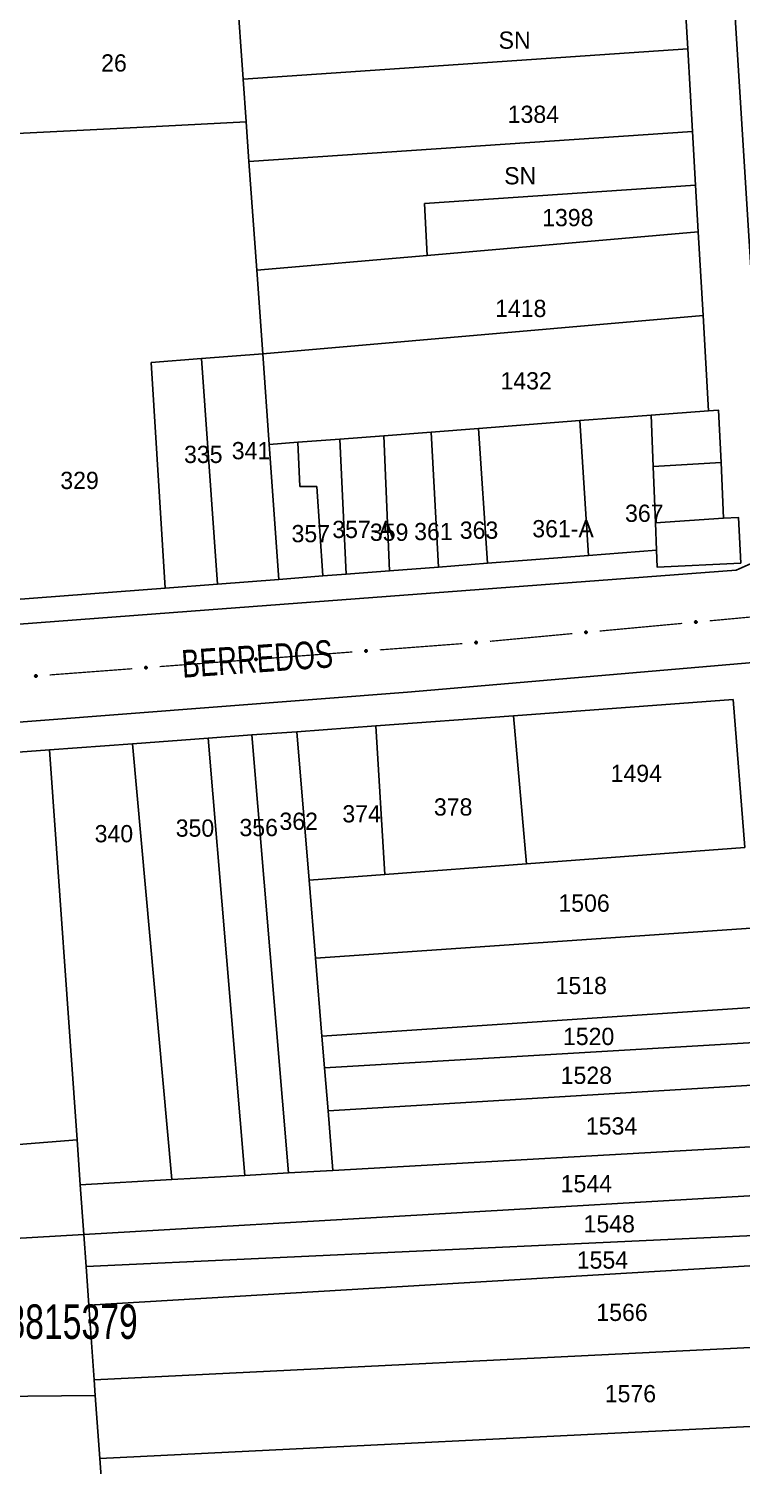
# Model space of a CAD drawing. Extents: x 201225 to 202591, y 4854937 to 4856079.
# Drawn here: x 201589.1 to 201692.4, y 4855421.5 to 4855629.6 of the extents above; entities that cross this region are included whole.
import ezdxf
from ezdxf.enums import TextEntityAlignment as Align

# ---------------------------------------------------------------- set-up
doc = ezdxf.new("R2010")
doc.units = 0
doc.header["$LTSCALE"] = 1.5
doc.header["$MEASUREMENT"] = 0
for name, color, linetype in [('CD_MALHA_LOTES', 7, 'CONTINUOUS'), ('CD_TXT_QUADRA', 2, 'CONTINUOUS'), ('RU-QUADRA', 210, 'CONTINUOUS'), ('SV-EIXO-RUA-PAV', 20, 'CONTINUOUS'), ('SV-RUA-PAVIM', 7, 'CONTINUOUS'), ('SV-TXT-RUA-PAV', 7, 'CONTINUOUS'), ('Th_NmrPort', 7, 'CONTINUOUS')]:
    doc.layers.add(name, color=color, linetype=linetype)
doc.styles.add('ARIAL', font='ARIAL.SHX')

msp = doc.modelspace()

# ---------------------------------------------------------------- linework, layer by layer
at = {"layer": 'CD_MALHA_LOTES', "linetype": 'Continuous', "flags": 128}
for points in [[(201683.89, 4855639.72), (201684.64, 4855626.75)], [(201620.18, 4855622.36), (201619.26, 4855635.33)], [(201620.18, 4855622.36), (201684.64, 4855626.75)], [(201684.64, 4855626.75), (201685.33, 4855614.76)], [(201620.63, 4855616.16), (201620.18, 4855622.36)], [(201604.77, 4855615.34), (201620.63, 4855616.16)], [(201621.04, 4855610.39), (201620.63, 4855616.16)], [(201604.77, 4855615.34), (201586.4, 4855614.4)], [(201621.04, 4855610.39), (201685.33, 4855614.76)], [(201685.33, 4855614.76), (201685.78, 4855606.98)], [(201622.17, 4855594.66), (201621.04, 4855610.39)], [(201646.5, 4855604.34), (201685.78, 4855606.98)], [(201685.78, 4855606.98), (201686.17, 4855600.2)], [(201646.85, 4855596.8), (201646.5, 4855604.34)], [(201686.17, 4855600.2), (201646.85, 4855596.8)], [(201686.17, 4855600.2), (201686.87, 4855588.1)], [(201622.17, 4855594.66), (201646.85, 4855596.8)], [(201623.03, 4855582.56), (201622.17, 4855594.66)], [(201623.03, 4855582.56), (201686.87, 4855588.1)], [(201686.87, 4855588.1), (201687.67, 4855574.29)], [(201606.86, 4855581.26), (201614.14, 4855581.85)], [(201608.87, 4855548.59), (201606.86, 4855581.26)], [(201614.14, 4855581.85), (201623.03, 4855582.56)], [(201616.5, 4855549.17), (201614.14, 4855581.85)], [(201623.98, 4855569.41), (201623.03, 4855582.56)], [(201687.67, 4855574.29), (201689.11, 4855574.36), (201689.48, 4855566.79)], [(201654.33, 4855571.73), (201669.01, 4855572.86)], [(201669.01, 4855572.86), (201679.33, 4855573.65)], [(201670.24, 4855553.32), (201669.01, 4855572.86)], [(201679.33, 4855573.65), (201687.67, 4855574.29)], [(201679.63, 4855566.2), (201679.33, 4855573.65)], [(201628.12, 4855569.72), (201634.22, 4855570.19)], [(201634.22, 4855570.19), (201640.6, 4855570.68)], [(201635.12, 4855550.61), (201634.22, 4855570.19)], [(201640.6, 4855570.68), (201647.47, 4855571.21)], [(201641.39, 4855551.09), (201640.6, 4855570.68)], [(201647.47, 4855571.21), (201654.33, 4855571.73)], [(201648.53, 4855551.64), (201647.47, 4855571.21)], [(201655.61, 4855552.19), (201654.33, 4855571.73)], [(201623.98, 4855569.41), (201628.12, 4855569.72)], [(201625.37, 4855549.86), (201623.98, 4855569.41)], [(201628.43, 4855563.3), (201628.12, 4855569.72)], [(201679.63, 4855566.2), (201689.48, 4855566.79)], [(201679.95, 4855558.05), (201679.63, 4855566.2)], [(201689.48, 4855566.79), (201689.85, 4855558.71)], [(201630.9, 4855563.3), (201628.43, 4855563.3)], [(201631.76, 4855550.35), (201630.9, 4855563.3)], [(201679.95, 4855558.05), (201689.85, 4855558.71)], [(201680.11, 4855554.08), (201679.95, 4855558.05)], [(201689.85, 4855558.71), (201692.02, 4855558.82)], [(201692.02, 4855558.82), (201692.33, 4855552.23)], [(201680.11, 4855554.08), (201670.24, 4855553.32)], [(201680.23, 4855551.62), (201680.11, 4855554.08)], [(201648.53, 4855551.64), (201641.39, 4855551.09)], [(201655.61, 4855552.19), (201648.53, 4855551.64)], [(201670.24, 4855553.32), (201655.61, 4855552.19)], [(201692.33, 4855552.23), (201680.23, 4855551.62)], [(201625.37, 4855549.86), (201616.5, 4855549.17)], [(201631.76, 4855550.35), (201625.37, 4855549.86)], [(201635.12, 4855550.61), (201631.76, 4855550.35)], [(201641.39, 4855551.09), (201635.12, 4855550.61)], [(201608.87, 4855548.59), (201586.63, 4855546.87)], [(201616.5, 4855549.17), (201608.87, 4855548.59)], [(201659.39, 4855530.1), (201691.21, 4855532.44)], [(201691.21, 4855532.44), (201692.92, 4855511.03)], [(201627.98, 4855527.79), (201639.42, 4855528.63)], [(201639.42, 4855528.63), (201659.39, 4855530.1)], [(201640.73, 4855507.08), (201639.42, 4855528.63)], [(201661.26, 4855508.64), (201659.39, 4855530.1)], [(201604.14, 4855526.03), (201615.13, 4855526.84)], [(201615.13, 4855526.84), (201621.47, 4855527.31)], [(201620.46, 4855463.5), (201615.13, 4855526.84)], [(201621.47, 4855527.31), (201627.98, 4855527.79)], [(201626.75, 4855463.85), (201621.47, 4855527.31)], [(201629.75, 4855506.25), (201627.98, 4855527.79)], [(201570.57, 4855523.56), (201592.12, 4855525.15)], [(201592.12, 4855525.15), (201604.14, 4855526.03)], [(201596.13, 4855468.67), (201592.12, 4855525.15)], [(201609.86, 4855462.9), (201604.14, 4855526.03)], [(201692.92, 4855511.03), (201661.26, 4855508.64)], [(201661.26, 4855508.64), (201640.73, 4855507.08)], [(201629.75, 4855506.25), (201640.73, 4855507.08)], [(201630.68, 4855494.98), (201629.75, 4855506.25)], [(201630.68, 4855494.98), (201693.85, 4855499.31)], [(201631.61, 4855483.69), (201630.68, 4855494.98)], [(201631.61, 4855483.69), (201694.76, 4855487.89)], [(201631.99, 4855479.08), (201631.61, 4855483.69)], [(201631.99, 4855479.08), (201695.16, 4855482.82)], [(201632.5, 4855472.87), (201631.99, 4855479.08)], [(201632.5, 4855472.87), (201695.65, 4855476.65)], [(201633.22, 4855464.22), (201632.5, 4855472.87)], [(201596.13, 4855468.67), (201574.82, 4855466.96)], [(201596.59, 4855462.15), (201596.13, 4855468.67)], [(201696.36, 4855467.78), (201633.22, 4855464.22)], [(201633.22, 4855464.22), (201626.75, 4855463.85)], [(201596.59, 4855462.15), (201609.86, 4855462.9)], [(201597.1, 4855454.93), (201596.59, 4855462.15)], [(201620.46, 4855463.5), (201609.86, 4855462.9)], [(201626.75, 4855463.85), (201620.46, 4855463.5)], [(201597.1, 4855454.93), (201696.92, 4855460.72)], [(201495.48, 4855449.04), (201597.1, 4855454.93)], [(201597.43, 4855450.31), (201597.1, 4855454.93)], [(201597.43, 4855450.31), (201697.38, 4855454.93)], [(201597.83, 4855444.68), (201597.43, 4855450.31)], [(201597.83, 4855444.68), (201697.72, 4855450.61)], [(201598.59, 4855433.86), (201597.83, 4855444.68)], [(201598.59, 4855433.86), (201698.66, 4855438.8)], [(201598.76, 4855431.6), (201598.59, 4855433.86)], [(201598.76, 4855431.6), (201496.35, 4855430.61)], [(201599.4, 4855422.47), (201598.76, 4855431.6)], [(201599.4, 4855422.47), (201699.57, 4855427.4)], [(201599.6, 4855419.82), (201599.4, 4855422.47)]]:
    msp.add_lwpolyline(points, dxfattribs=at)
at = {"layer": 'RU-QUADRA', "linetype": 'Continuous', "flags": 128}
for points in [[(201586.63, 4855546.87), (201608.87, 4855548.59), (201616.5, 4855549.17), (201625.37, 4855549.86), (201631.76, 4855550.35), (201635.12, 4855550.61), (201641.39, 4855551.09), (201648.53, 4855551.64), (201655.61, 4855552.19), (201670.24, 4855553.32), (201680.11, 4855554.08), (201680.23, 4855551.62), (201692.33, 4855552.23), (201692.02, 4855558.82), (201689.85, 4855558.71), (201689.48, 4855566.79), (201689.11, 4855574.36), (201687.67, 4855574.29), (201686.87, 4855588.1), (201686.17, 4855600.2), (201685.78, 4855606.98), (201685.33, 4855614.76), (201684.64, 4855626.75), (201683.89, 4855639.72)], [(201692.92, 4855511.03), (201691.21, 4855532.44), (201659.39, 4855530.1), (201639.42, 4855528.63), (201627.98, 4855527.79), (201621.47, 4855527.31), (201615.13, 4855526.84), (201604.14, 4855526.03), (201592.12, 4855525.15), (201570.57, 4855523.56)]]:
    msp.add_lwpolyline(points, dxfattribs=at)
at = {"layer": 'SV-EIXO-RUA-PAV', "const_width": 0.18}
for points in [[(201671.89, 4855542.37), (201683.84, 4855543.48)], [(201687.82, 4855543.85), (201699.77, 4855544.96)], [(201655.96, 4855540.88), (201667.91, 4855542)], [(201624.05, 4855538.43), (201636.02, 4855539.34)], [(201640.01, 4855539.64), (201651.97, 4855540.55)], [(201592.15, 4855536.01), (201604.11, 4855536.91)], [(201608.1, 4855537.22), (201620.07, 4855538.12)]]:
    msp.add_lwpolyline(points, dxfattribs=at)
at = {"layer": 'SV-EIXO-RUA-PAV'}
for points in [[(201685.68, 4855543.76), (201685.71, 4855543.8), (201685.74, 4855543.83), (201685.78, 4855543.84), (201685.81, 4855543.84), (201685.85, 4855543.84), (201685.88, 4855543.84), (201685.92, 4855543.82), (201685.96, 4855543.79), (201685.98, 4855543.75), (201686, 4855543.72), (201686, 4855543.68), (201686, 4855543.65), (201686, 4855543.61), (201685.98, 4855543.58), (201685.95, 4855543.54), (201685.91, 4855543.51), (201685.88, 4855543.5), (201685.84, 4855543.49), (201685.81, 4855543.49), (201685.77, 4855543.5), (201685.73, 4855543.52), (201685.7, 4855543.55), (201685.67, 4855543.58), (201685.66, 4855543.62), (201685.65, 4855543.65), (201685.65, 4855543.69), (201685.66, 4855543.72), (201685.68, 4855543.76)], [(201669.75, 4855542.28), (201669.78, 4855542.32), (201669.81, 4855542.34), (201669.85, 4855542.36), (201669.88, 4855542.36), (201669.91, 4855542.36), (201669.95, 4855542.35), (201669.99, 4855542.34), (201670.03, 4855542.31), (201670.05, 4855542.27), (201670.07, 4855542.24), (201670.07, 4855542.2), (201670.07, 4855542.17), (201670.06, 4855542.13), (201670.05, 4855542.09), (201670.01, 4855542.05), (201669.98, 4855542.03), (201669.95, 4855542.02), (201669.91, 4855542.01), (201669.88, 4855542.01), (201669.84, 4855542.02), (201669.8, 4855542.04), (201669.77, 4855542.07), (201669.74, 4855542.1), (201669.73, 4855542.13), (201669.72, 4855542.17), (201669.72, 4855542.2), (201669.73, 4855542.24), (201669.75, 4855542.28)], [(201637.86, 4855539.59), (201637.89, 4855539.62), (201637.93, 4855539.65), (201637.96, 4855539.66), (201638, 4855539.67), (201638.03, 4855539.67), (201638.07, 4855539.66), (201638.11, 4855539.64), (201638.14, 4855539.61), (201638.17, 4855539.57), (201638.18, 4855539.54), (201638.19, 4855539.5), (201638.19, 4855539.47), (201638.18, 4855539.43), (201638.16, 4855539.39), (201638.13, 4855539.36), (201638.09, 4855539.33), (201638.06, 4855539.32), (201638.02, 4855539.31), (201637.99, 4855539.31), (201637.95, 4855539.32), (201637.91, 4855539.34), (201637.88, 4855539.37), (201637.85, 4855539.41), (201637.84, 4855539.44), (201637.84, 4855539.48), (201637.84, 4855539.51), (201637.84, 4855539.55), (201637.86, 4855539.59)], [(201653.81, 4855540.8), (201653.85, 4855540.83), (201653.88, 4855540.86), (201653.91, 4855540.87), (201653.95, 4855540.88), (201653.98, 4855540.88), (201654.02, 4855540.87), (201654.06, 4855540.85), (201654.1, 4855540.82), (201654.12, 4855540.79), (201654.14, 4855540.75), (201654.14, 4855540.72), (201654.14, 4855540.68), (201654.13, 4855540.65), (201654.12, 4855540.61), (201654.08, 4855540.57), (201654.05, 4855540.55), (201654.02, 4855540.53), (201653.98, 4855540.53), (201653.94, 4855540.53), (201653.91, 4855540.53), (201653.87, 4855540.55), (201653.83, 4855540.58), (201653.81, 4855540.62), (201653.8, 4855540.65), (201653.79, 4855540.69), (201653.79, 4855540.72), (201653.8, 4855540.76), (201653.81, 4855540.8)], [(201605.95, 4855537.16), (201605.99, 4855537.2), (201606.02, 4855537.23), (201606.06, 4855537.24), (201606.09, 4855537.24), (201606.12, 4855537.24), (201606.16, 4855537.24), (201606.2, 4855537.22), (201606.24, 4855537.19), (201606.26, 4855537.15), (201606.27, 4855537.12), (201606.28, 4855537.08), (201606.28, 4855537.05), (201606.27, 4855537.01), (201606.25, 4855536.97), (201606.22, 4855536.94), (201606.19, 4855536.91), (201606.15, 4855536.9), (201606.12, 4855536.89), (201606.08, 4855536.89), (201606.04, 4855536.9), (201606.01, 4855536.92), (201605.97, 4855536.95), (201605.94, 4855536.99), (201605.93, 4855537.02), (201605.93, 4855537.06), (201605.93, 4855537.09), (201605.93, 4855537.13), (201605.95, 4855537.16)], [(201621.91, 4855538.37), (201621.94, 4855538.41), (201621.97, 4855538.44), (201622.01, 4855538.45), (201622.04, 4855538.46), (201622.08, 4855538.46), (201622.11, 4855538.45), (201622.15, 4855538.43), (201622.19, 4855538.4), (201622.21, 4855538.36), (201622.23, 4855538.33), (201622.23, 4855538.29), (201622.23, 4855538.26), (201622.22, 4855538.22), (201622.21, 4855538.18), (201622.17, 4855538.15), (201622.14, 4855538.12), (201622.11, 4855538.11), (201622.07, 4855538.1), (201622.03, 4855538.1), (201622, 4855538.11), (201621.96, 4855538.13), (201621.92, 4855538.16), (201621.9, 4855538.2), (201621.89, 4855538.23), (201621.88, 4855538.27), (201621.88, 4855538.3), (201621.89, 4855538.34), (201621.91, 4855538.37)], [(201590, 4855535.95), (201590.03, 4855535.99), (201590.07, 4855536.02), (201590.1, 4855536.03), (201590.14, 4855536.03), (201590.17, 4855536.03), (201590.21, 4855536.03), (201590.24, 4855536.01), (201590.28, 4855535.98), (201590.31, 4855535.94), (201590.32, 4855535.91), (201590.33, 4855535.87), (201590.33, 4855535.84), (201590.32, 4855535.8), (201590.3, 4855535.76), (201590.27, 4855535.72), (201590.23, 4855535.7), (201590.2, 4855535.69), (201590.16, 4855535.68), (201590.13, 4855535.68), (201590.09, 4855535.69), (201590.05, 4855535.71), (201590.02, 4855535.74), (201589.99, 4855535.78), (201589.98, 4855535.81), (201589.97, 4855535.84), (201589.97, 4855535.88), (201589.98, 4855535.92), (201590, 4855535.95)]]:
    msp.add_lwpolyline(points, close=True, dxfattribs=at)
for points in [[(201685.65, 4855543.69), (201685.98, 4855543.75)], [(201685.65, 4855543.65), (201686, 4855543.72)], [(201685.66, 4855543.72), (201685.96, 4855543.79)], [(201685.66, 4855543.71), (201685.97, 4855543.77)], [(201685.66, 4855543.67), (201685.99, 4855543.74)], [(201685.66, 4855543.63), (201686, 4855543.7)], [(201685.66, 4855543.62), (201686, 4855543.68)], [(201685.67, 4855543.74), (201685.94, 4855543.8)], [(201685.67, 4855543.6), (201686, 4855543.67)], [(201685.67, 4855543.58), (201686, 4855543.65)], [(201685.68, 4855543.76), (201685.92, 4855543.82)], [(201685.69, 4855543.78), (201685.89, 4855543.83)], [(201685.69, 4855543.57), (201686, 4855543.63)], [(201685.7, 4855543.55), (201686, 4855543.61)], [(201685.71, 4855543.8), (201685.88, 4855543.84)], [(201685.72, 4855543.54), (201685.98, 4855543.59)], [(201685.73, 4855543.82), (201685.86, 4855543.84)], [(201685.73, 4855543.52), (201685.98, 4855543.58)], [(201685.74, 4855543.83), (201685.85, 4855543.84)], [(201685.76, 4855543.51), (201685.95, 4855543.56)], [(201685.77, 4855543.5), (201685.95, 4855543.54)], [(201685.79, 4855543.5), (201685.92, 4855543.52)], [(201685.81, 4855543.49), (201685.91, 4855543.51)], [(201669.72, 4855542.2), (201670.05, 4855542.27)], [(201669.72, 4855542.19), (201670.05, 4855542.25)], [(201669.72, 4855542.17), (201670.07, 4855542.24)], [(201669.73, 4855542.24), (201670.03, 4855542.31)], [(201669.73, 4855542.22), (201670.03, 4855542.29)], [(201669.73, 4855542.15), (201670.07, 4855542.22)], [(201669.73, 4855542.13), (201670.07, 4855542.2)], [(201669.74, 4855542.26), (201670, 4855542.32)], [(201669.74, 4855542.12), (201670.07, 4855542.18)], [(201669.74, 4855542.1), (201670.07, 4855542.17)], [(201669.75, 4855542.28), (201669.99, 4855542.34)], [(201669.75, 4855542.08), (201670.06, 4855542.15)], [(201669.76, 4855542.3), (201669.96, 4855542.34)], [(201669.77, 4855542.07), (201670.06, 4855542.13)], [(201669.78, 4855542.32), (201669.95, 4855542.35)], [(201669.79, 4855542.05), (201670.05, 4855542.11)], [(201669.8, 4855542.33), (201669.92, 4855542.36)], [(201669.8, 4855542.04), (201670.05, 4855542.09)], [(201669.81, 4855542.34), (201669.91, 4855542.36)], [(201669.83, 4855542.03), (201670.02, 4855542.07)], [(201669.84, 4855542.02), (201670.01, 4855542.05)], [(201669.86, 4855542.01), (201669.99, 4855542.04)], [(201669.88, 4855542.01), (201669.98, 4855542.03)], [(201637.84, 4855539.55), (201638.14, 4855539.61)], [(201637.84, 4855539.53), (201638.15, 4855539.59)], [(201637.84, 4855539.51), (201638.17, 4855539.57)], [(201637.84, 4855539.5), (201638.17, 4855539.56)], [(201637.84, 4855539.48), (201638.18, 4855539.54)], [(201637.84, 4855539.46), (201638.18, 4855539.52)], [(201637.84, 4855539.44), (201638.19, 4855539.5)], [(201637.85, 4855539.57), (201638.12, 4855539.62)], [(201637.85, 4855539.42), (201638.19, 4855539.48)], [(201637.85, 4855539.41), (201638.19, 4855539.47)], [(201637.86, 4855539.59), (201638.11, 4855539.64)], [(201637.87, 4855539.39), (201638.18, 4855539.45)], [(201637.88, 4855539.61), (201638.08, 4855539.65)], [(201637.88, 4855539.37), (201638.18, 4855539.43)], [(201637.89, 4855539.62), (201638.07, 4855539.66)], [(201637.9, 4855539.36), (201638.17, 4855539.41)], [(201637.91, 4855539.64), (201638.04, 4855539.66)], [(201637.91, 4855539.34), (201638.16, 4855539.39)], [(201637.93, 4855539.65), (201638.03, 4855539.67)], [(201637.94, 4855539.33), (201638.14, 4855539.37)], [(201637.95, 4855539.32), (201638.13, 4855539.36)], [(201637.97, 4855539.32), (201638.1, 4855539.34)], [(201637.99, 4855539.31), (201638.09, 4855539.33)], [(201653.79, 4855540.72), (201654.12, 4855540.79)], [(201653.79, 4855540.7), (201654.12, 4855540.77)], [(201653.79, 4855540.69), (201654.14, 4855540.75)], [(201653.8, 4855540.76), (201654.1, 4855540.82)], [(201653.8, 4855540.74), (201654.1, 4855540.81)], [(201653.8, 4855540.67), (201654.14, 4855540.73)], [(201653.8, 4855540.65), (201654.14, 4855540.72)], [(201653.81, 4855540.8), (201654.06, 4855540.85)], [(201653.81, 4855540.77), (201654.07, 4855540.84)], [(201653.81, 4855540.63), (201654.14, 4855540.7)], [(201653.81, 4855540.62), (201654.14, 4855540.68)], [(201653.82, 4855540.6), (201654.13, 4855540.66)], [(201653.83, 4855540.82), (201654.03, 4855540.86)], [(201653.83, 4855540.58), (201654.13, 4855540.65)], [(201653.85, 4855540.83), (201654.02, 4855540.87)], [(201653.86, 4855540.85), (201653.99, 4855540.87)], [(201653.86, 4855540.57), (201654.12, 4855540.63)], [(201653.87, 4855540.55), (201654.12, 4855540.61)], [(201653.88, 4855540.86), (201653.98, 4855540.88)], [(201653.9, 4855540.55), (201654.09, 4855540.59)], [(201653.91, 4855540.53), (201654.08, 4855540.57)], [(201653.93, 4855540.53), (201654.06, 4855540.56)], [(201653.94, 4855540.53), (201654.05, 4855540.55)], [(201605.93, 4855537.13), (201606.24, 4855537.19)], [(201605.93, 4855537.09), (201606.26, 4855537.15)], [(201605.93, 4855537.07), (201606.26, 4855537.13)], [(201605.93, 4855537.06), (201606.27, 4855537.12)], [(201605.93, 4855537.04), (201606.28, 4855537.1)], [(201605.93, 4855537.02), (201606.28, 4855537.08)], [(201605.94, 4855537.11), (201606.24, 4855537.17)], [(201605.94, 4855537), (201606.28, 4855537.06)], [(201605.94, 4855536.99), (201606.28, 4855537.05)], [(201605.95, 4855537.16), (201606.2, 4855537.22)], [(201605.95, 4855537.14), (201606.21, 4855537.2)], [(201605.96, 4855536.97), (201606.27, 4855537.03)], [(201605.97, 4855537.18), (201606.17, 4855537.23)], [(201605.97, 4855536.95), (201606.27, 4855537.01)], [(201605.99, 4855537.2), (201606.16, 4855537.24)], [(201605.99, 4855536.94), (201606.26, 4855536.99)], [(201606.01, 4855537.22), (201606.13, 4855537.24)], [(201606.01, 4855536.92), (201606.25, 4855536.97)], [(201606.02, 4855537.23), (201606.12, 4855537.24)], [(201606.03, 4855536.91), (201606.23, 4855536.95)], [(201606.04, 4855536.9), (201606.22, 4855536.94)], [(201606.07, 4855536.9), (201606.2, 4855536.92)], [(201606.08, 4855536.89), (201606.19, 4855536.91)], [(201621.88, 4855538.3), (201622.21, 4855538.36)], [(201621.88, 4855538.27), (201622.23, 4855538.33)], [(201621.89, 4855538.34), (201622.19, 4855538.4)], [(201621.89, 4855538.32), (201622.2, 4855538.38)], [(201621.89, 4855538.28), (201622.22, 4855538.35)], [(201621.89, 4855538.25), (201622.23, 4855538.31)], [(201621.89, 4855538.23), (201622.23, 4855538.29)], [(201621.9, 4855538.35), (201622.17, 4855538.41)], [(201621.9, 4855538.21), (201622.23, 4855538.27)], [(201621.9, 4855538.2), (201622.23, 4855538.26)], [(201621.91, 4855538.37), (201622.15, 4855538.43)], [(201621.91, 4855538.18), (201622.22, 4855538.24)], [(201621.92, 4855538.16), (201622.22, 4855538.22)], [(201621.93, 4855538.39), (201622.13, 4855538.44)], [(201621.94, 4855538.41), (201622.11, 4855538.45)], [(201621.95, 4855538.15), (201622.21, 4855538.2)], [(201621.96, 4855538.43), (201622.09, 4855538.45)], [(201621.96, 4855538.13), (201622.21, 4855538.18)], [(201621.97, 4855538.44), (201622.08, 4855538.46)], [(201621.99, 4855538.12), (201622.18, 4855538.16)], [(201622, 4855538.11), (201622.17, 4855538.15)], [(201622.02, 4855538.11), (201622.15, 4855538.13)], [(201622.03, 4855538.1), (201622.14, 4855538.12)], [(201589.97, 4855535.88), (201590.31, 4855535.94)], [(201589.97, 4855535.84), (201590.32, 4855535.91)], [(201589.98, 4855535.92), (201590.28, 4855535.98)], [(201589.98, 4855535.9), (201590.29, 4855535.96)], [(201589.98, 4855535.86), (201590.31, 4855535.92)], [(201589.98, 4855535.83), (201590.32, 4855535.89)], [(201589.98, 4855535.81), (201590.33, 4855535.87)], [(201589.99, 4855535.93), (201590.26, 4855535.99)], [(201589.99, 4855535.79), (201590.32, 4855535.85)], [(201589.99, 4855535.78), (201590.33, 4855535.84)], [(201590, 4855535.95), (201590.24, 4855536.01)], [(201590.01, 4855535.76), (201590.32, 4855535.82)], [(201590.02, 4855535.97), (201590.22, 4855536.02)], [(201590.02, 4855535.74), (201590.32, 4855535.8)], [(201590.03, 4855535.99), (201590.21, 4855536.03)], [(201590.04, 4855535.73), (201590.3, 4855535.78)], [(201590.05, 4855536.01), (201590.18, 4855536.03)], [(201590.05, 4855535.71), (201590.3, 4855535.76)], [(201590.07, 4855536.02), (201590.17, 4855536.03)], [(201590.08, 4855535.7), (201590.27, 4855535.74)], [(201590.09, 4855535.69), (201590.27, 4855535.72)], [(201590.11, 4855535.69), (201590.24, 4855535.71)], [(201590.13, 4855535.68), (201590.23, 4855535.7)]]:
    msp.add_lwpolyline(points, dxfattribs=at)
at = {"layer": 'SV-RUA-PAVIM', "linetype": 'Continuous'}
for points in [[(201569.43, 4855772.21, 14.46), (201535.29, 4855769.63, 13.85), (201469.83, 4855764.78, 13.28), (201468.2, 4855764.45, 13.33), (201467.76, 4855762.34, 13.33), (201476.34, 4855628.95, 12.92), (201481.85, 4855542.22, 12.77), (201482.85, 4855539.07, 12.72), (201485.65, 4855536.34, 12.73), (201487.88, 4855535.96, 12.73), (201503.95, 4855537.02, 12.91), (201612.66, 4855545.23, 13.51), (201691.69, 4855551.18, 13.28), (201694.69, 4855552.55, 13.32), (201696.24, 4855555.64, 13.32), (201690.86, 4855642.16, 14.23)], [(201704.85, 4855437.89, 12.14), (201704.27, 4855446.75, 12.63), (201702.24, 4855478.8, 12.63), (201698.67, 4855534.56, 12.86), (201697.91, 4855537.64, 12.92), (201695.82, 4855537.97, 12.92), (201644.04, 4855533.49, 13.28), (201562.58, 4855527.25, 13.13), (201488.51, 4855521.75, 12.71), (201485.35, 4855520.87, 12.61), (201484.09, 4855518.88, 12.61), (201486.25, 4855480.38, 12.61), (201489.18, 4855436.76, 12.52), (201491.59, 4855407.59, 12.52)]]:
    msp.add_polyline3d(points, dxfattribs=at)

# ---------------------------------------------------------------- texts
at = {"layer": 'CD_TXT_QUADRA', "style": 'ARIAL', "width": 0.7}
msp.add_text('318815379', height=5, dxfattribs=at).set_placement((201580.44, 4855439.8))
at = {"layer": 'SV-TXT-RUA-PAV', "style": 'ARIAL', "width": 0.7}
msp.add_text('BERREDOS', height=4, rotation=4, dxfattribs=at).set_placement((201611.43, 4855535.6))
at = {"layer": 'Th_NmrPort', "color": 1}
for s, p in [('SN', (201657.23, 4855627.99)), ('26', (201599.61, 4855624.69)), ('1384', (201658.55, 4855617.25)), ('SN', (201658.04, 4855608.34)), ('1398', (201663.54, 4855602.28)), ('1418', (201656.72, 4855589.12)), ('1432', (201657.5, 4855578.63)), ('335', (201611.63, 4855567.97)), ('341', (201618.55, 4855568.51)), ('329', (201593.69, 4855564.2)), ('367', (201675.56, 4855559.44)), ('357', (201627.21, 4855556.49)), ('357-A', (201633.12, 4855557.1)), ('359', (201638.57, 4855556.69)), ('361', (201644.99, 4855556.79)), ('363', (201651.6, 4855556.99)), ('361-A', (201662.11, 4855557.2)), ('1494', (201673.47, 4855521.75)), ('378', (201647.85, 4855516.88)), ('362', (201625.46, 4855514.81)), ('374', (201634.58, 4855515.89)), ('340', (201598.67, 4855513.01)), ('350', (201610.42, 4855513.82)), ('356', (201619.66, 4855513.9)), ('1506', (201665.9, 4855502.95)), ('1518', (201665.49, 4855491.01)), ('1520', (201666.56, 4855483.63)), ('1528', (201666.23, 4855478)), ('1534', (201669.88, 4855470.66)), ('1544', (201666.23, 4855462.29)), ('1548', (201669.55, 4855456.48)), ('1554', (201668.56, 4855451.23)), ('1566', (201671.4, 4855443.65)), ('1576', (201672.62, 4855431.87))]:
    msp.add_text(s, height=2.5, dxfattribs=at).set_placement(p, align=Align.MIDDLE_LEFT)

doc.saveas('drawing.dxf')
